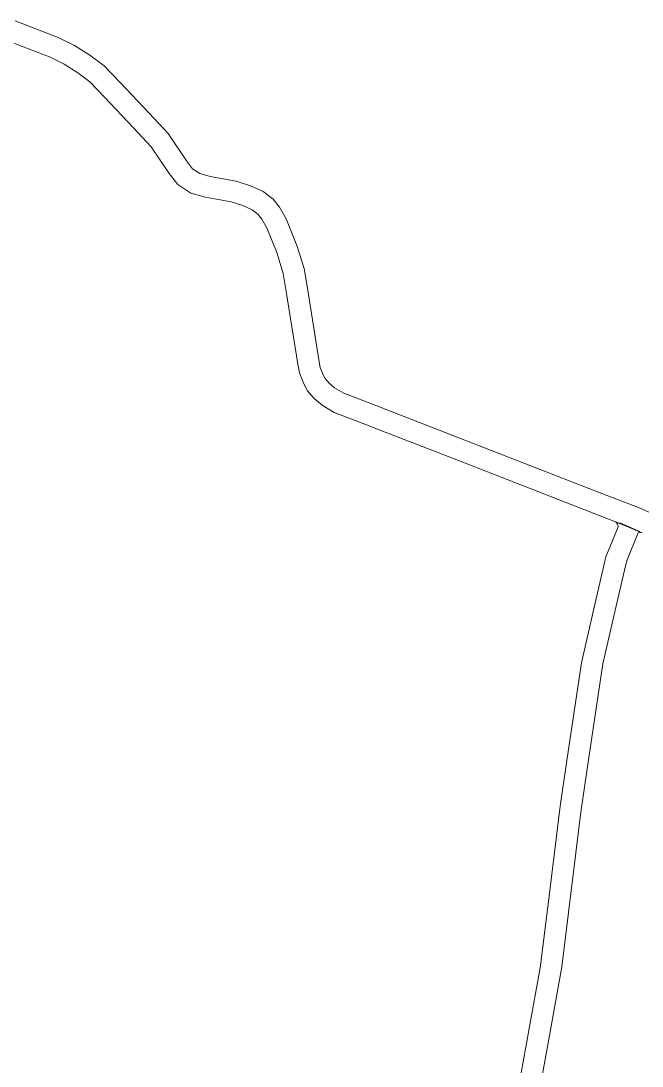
# Model space of a CAD drawing. Header units: inches. Extents: x 704148 to 723432, y 7075344 to 7101810.
# Drawn here: x 710597 to 711481, y 7094592 to 7096080 of the extents above; entities that cross this region are included whole.
import ezdxf

# ---------------------------------------------------------------- set-up
doc = ezdxf.new("R2010")
doc.units = ezdxf.units.IN
doc.header["$MEASUREMENT"] = 0
doc.layers.add('gisdb.gisadmin', color=7, linetype='Continuous', lineweight=9, true_color=0xccf5fc)

msp = doc.modelspace()

# ---------------------------------------------------------------- linework, layer by layer
at = {"layer": 'gisdb.gisadmin'}
for points in [[(710588.5713, 7096080.0064), (710649.7173, 7096056.5909), (710672.8994, 7096045.0077), (710694.8923, 7096031.1406), (710715.0015, 7096016.1359), (710737.7546, 7095992.3646), (710779.0722, 7095948.6213), (710806.0894, 7095919.9458), (710832.2544, 7095880.725), (710841.1039, 7095869.619), (710851.2843, 7095862.6583), (710866.0276, 7095858.5657), (710903.1658, 7095851.9739), (710923.6337, 7095845.4286), (710941.7041, 7095837.1161), (710955.6535, 7095826.2739), (710964.7655, 7095814.9701), (710974.0372, 7095798.4048), (710989.5772, 7095760.3713), (710999.7578, 7095727.502), (711003.9357, 7095702.5045), (711021.014, 7095594.4521), (711022.8853, 7095586.556), (711026.8732, 7095576.0689), (711029.8258, 7095570.6884), (711035.3756, 7095564.2181), (711043.1893, 7095557.8111), (711056.2243, 7095549.91), (711097.0264, 7095534.3896), (711239.4319, 7095478.9962), (711423.7109, 7095407.1817), (711452.2303, 7095396.2519), (711478.3041, 7095386.2593), (711493.104, 7095379.7761)], [(711481.0651, 7095351.2462), (711479.8957, 7095351.8615), (711443.6586, 7095366.9692), (711440.9489, 7095368.0193), (711412.7521, 7095378.8255), (711228.4023, 7095450.6676), (711167.1635, 7095474.4885), (711109.1984, 7095497.0359), (711086.1118, 7095506.0162), (711042.8313, 7095522.4794), (711025.5841, 7095532.9337), (711014.0374, 7095542.4015), (711004.6944, 7095553.2942), (710999.2078, 7095563.2927), (710993.7635, 7095577.61), (710991.167, 7095588.5653), (710973.9295, 7095697.6257), (710970.1118, 7095720.4672), (710960.932, 7095750.1053), (710946.6, 7095785.1824), (710939.4895, 7095797.8865), (710934.2053, 7095804.4419), (710925.8155, 7095810.9627), (710912.6109, 7095817.037), (710895.847, 7095822.3977), (710859.2904, 7095828.8863), (710838.2911, 7095834.7155), (710820.1751, 7095847.1022), (710807.6784, 7095862.7852), (710782.215, 7095900.9544), (710756.959, 7095927.7607), (710715.7238, 7095971.4168), (710694.7915, 7095993.2857), (710677.6687, 7096006.062), (710657.9618, 7096018.4879), (710637.4583, 7096028.7325), (710577.2445, 7096051.791)], [(711302.971, 7094550.4302), (711320.0692, 7094645.6348), (711335.7424, 7094732.0889), (711346.7802, 7094818.901), (711364.1498, 7094962.1787), (711375.8151, 7095039.8552), (711394.5507, 7095166.2949), (711415.9041, 7095259.736), (711426.8776, 7095306.621), (711429.6085, 7095317.2708), (711445.9799, 7095357.3376), (711446.8753, 7095360.171), (711446.0774, 7095363.5969), (711443.6586, 7095366.9692), (711449.0747, 7095364.7112), (711449.3375, 7095365.335), (711476.3644, 7095353.4185), (711476.3346, 7095353.3462), (711479.8957, 7095351.8615), (711475.5079, 7095351.3422), (711459.6112, 7095312.8073), (711457.44, 7095304.41), (711446.3066, 7095257.3246), (711425.0629, 7095164.6835), (711405.4286, 7095031.5155), (711393.7241, 7094953.6806), (711376.4015, 7094810.8858), (711366.5697, 7094733.402), (711350.0782, 7094640.7747), (711350.0664, 7094640.7023), (711332.7284, 7094544.2123)]]:
    msp.add_lwpolyline(points, dxfattribs=at)

doc.saveas('drawing.dxf')
